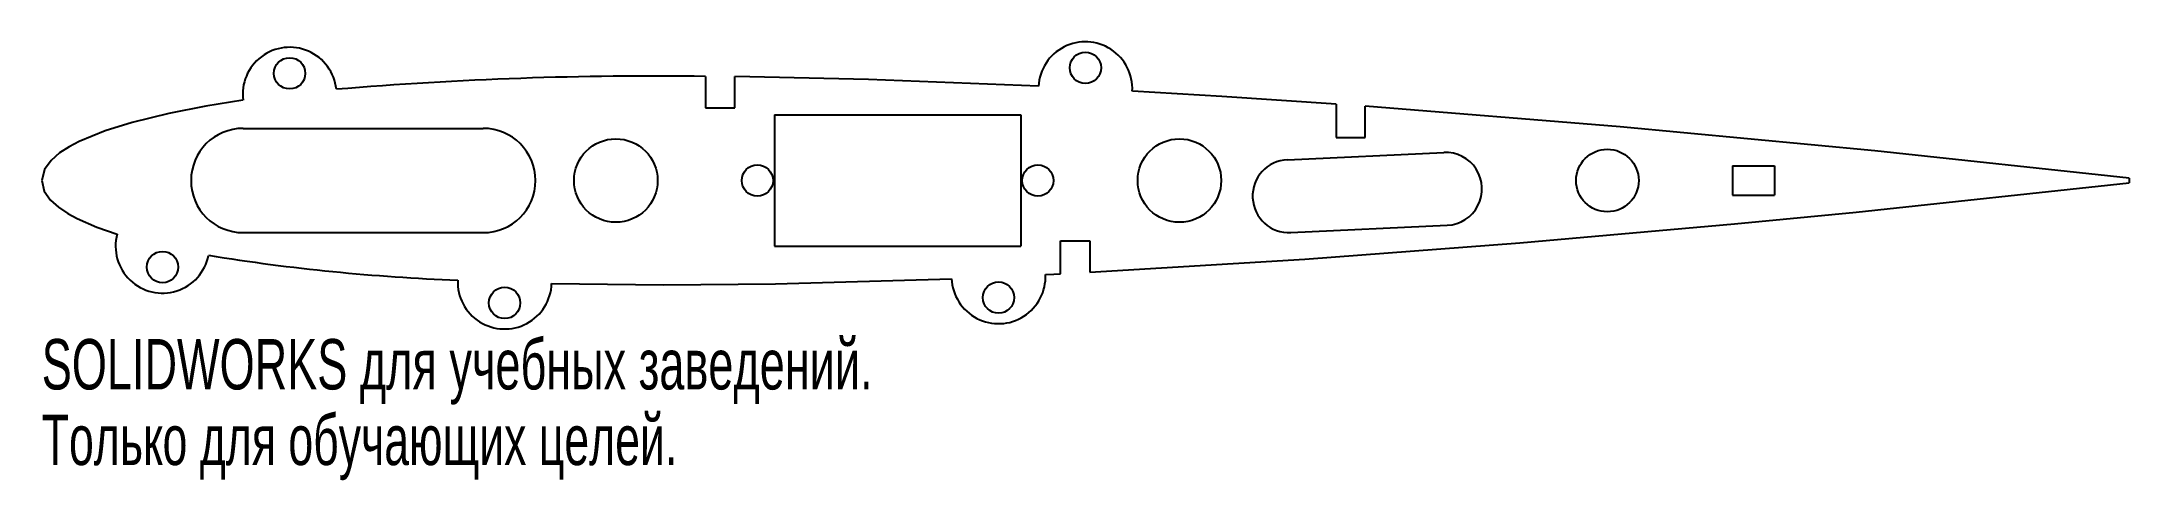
# Model space of a CAD drawing. Extents: x 0 to 200, y -29 to 13.
import ezdxf
from ezdxf.enums import TextEntityAlignment as Align

# ---------------------------------------------------------------- set-up
doc = ezdxf.new("R2010")
doc.units = 0
doc.layers.get('0').update_dxf_attribs({"linetype": 'CONTINUOUS'})

msp = doc.modelspace()

# ---------------------------------------------------------------- linework, layer by layer
at = {"color": 7, "linetype": 'CONTINUOUS'}
for p, q in [((63.6, 9.99), (63.6, 6.97)), ((66.4, 6.97), (66.4, 9.97)), ((63.6, 6.97), (66.4, 6.97)), ((70.2, 6.3), (70.2, -6.3)), ((70.2, 6.3), (93.8, 6.3)), ((93.8, 6.3), (93.8, -6.3)), ((124, 7.33), (124, 4.12)), ((126.8, 4.12), (126.8, 7.12)), ((19.3, 5), (42.3, 5)), ((124, 4.12), (126.8, 4.12)), ((119.34, 1.99), (134.33, 2.7)), ((162, 1.4), (162, -1.4)), ((162, 1.4), (166, 1.4)), ((166, 1.4), (166, -1.4)), ((200, 0.21), (200, -0.21)), ((162, -1.4), (166, -1.4)), ((173.84, -3.04), (200, -0.21)), ((162.17, -4.17), (173.84, -3.04)), ((19.3, -5), (42.3, -5)), ((97.6, -5.8), (100.4, -5.8)), ((97.6, -8.95), (97.6, -5.8)), ((100.4, -5.8), (100.4, -8.8)), ((119.67, -5), (134.66, -4.29)), ((70.2, -6.3), (93.8, -6.3))]:
    msp.add_line(p, q, dxfattribs=at)
at = {"color": 7, "linetype": 'CONTINUOUS', "flags": 128}
for points in [[(95.5, 9.05), (79.21, 9.7), (66.4, 9.97)], [(124, 7.33), (113.07, 8.06), (104.49, 8.58)], [(19.28, 7.7), (15.72, 7.13), (12.17, 6.43), (8.67, 5.57), (6.08, 4.76), (3.58, 3.73), (2.62, 3.23), (1.71, 2.64), (0.89, 1.93), (0.25, 1.05), (0, 0)], [(200, 0.21), (175.63, 2.86), (151.23, 5.16), (126.8, 7.12)], [(0, 0), (0.24, -1.01), (0.84, -1.87), (1.62, -2.57), (2.49, -3.15), (3.4, -3.65), (5.28, -4.47), (7.22, -5.14)], [(100.4, -8.8), (121.01, -7.54), (141.6, -5.98), (162.17, -4.17)], [(48.85, -9.88), (59.58, -10), (70.31, -9.91), (87.17, -9.42)], [(96.16, -9.02), (96.97, -8.98), (97.6, -8.95)]]:
    msp.add_lwpolyline(points, dxfattribs=at)
at = {"color": 7, "linetype": 'CONTINUOUS'}
for centre, radius in [((99.99, 10.81), 1.5), ((23.75, 10.28), 1.5), ((55, 0), 4), ((109, 0), 4), ((150, 0), 3), ((68.56, 0), 1.5), ((95.44, 0), 1.5), ((11.57, -8.3), 1.5), ((91.67, -11.23), 1.5), ((44.35, -11.74), 1.5)]:
    msp.add_circle(centre, radius, dxfattribs=at)
for centre, radius, start, end in [((23.75, 8.28), 4.5, 5.9488, 187.4338), ((99.99, 8.81), 4.5, 356.9925, 176.9925), ((58.65, -353.94), 363.96, 89.22, 94.7948), ((19.3, 0), 5, 90, 270), ((42.3, 0), 5, 270, 90), ((134.49, -0.8), 3.5, 272.7, 92.7), ((119.51, -1.5), 3.5, 92.7, 272.7), ((11.57, -6.3), 4.5, 165.0934, 348.7742), ((47.41, 187.18), 196.88, 260.8146, 267.8002), ((44.35, -9.74), 4.5, 177.6047, 358.3109), ((91.67, -9.23), 4.5, 182.4092, 2.6771)]:
    msp.add_arc(centre, radius, start, end, dxfattribs=at)

# ---------------------------------------------------------------- texts
for s, width, p in [('SOLIDWORKS для учебных заведений.', 0.668182, (0, -21.49)), ('Только для обучающих целей.', 0.661111, (0, -28.74))]:
    msp.add_text(s, height=4.8336, dxfattribs=dict(at, width=width)).set_placement(p, align=Align.BOTTOM_LEFT)

doc.saveas('drawing.dxf')
